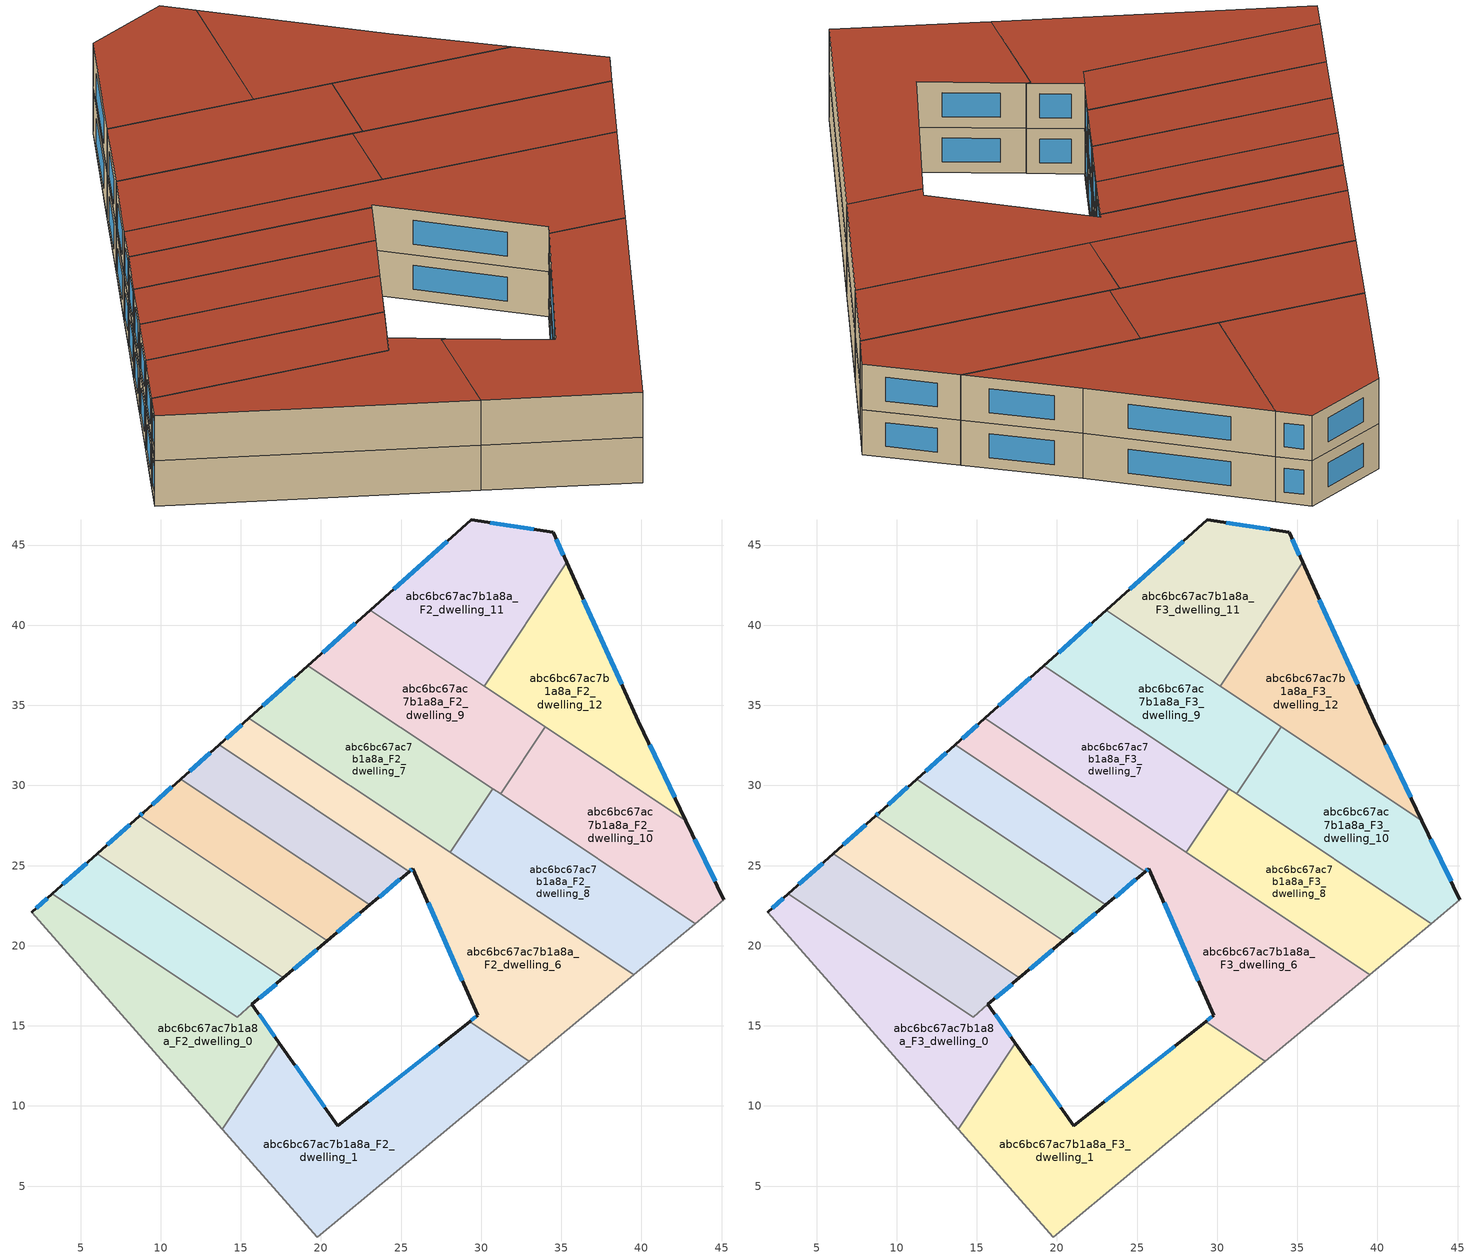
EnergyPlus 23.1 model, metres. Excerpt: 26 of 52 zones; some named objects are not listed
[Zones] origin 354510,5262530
abc6bc67ac7b1a8a_F2_dwelling_0
 floor to abc6bc67ac7b1a8a_F1_dwelling_0 (EU_floor_Construction): 15.69,16.34 17.57,13.69 17.35,13.83 13.84,8.56 1.94,22.08 3.23,23.24 14.77,15.55 z6
 wall outside (EU_wall_Construction): 3.23,23.24 1.94,22.08 / 17.57,13.69 15.69,16.34 z6:9
 wall adiabatic (EU_wall_Construction): 1.94,22.08 13.84,8.56 z6:9
 wall to abc6bc67ac7b1a8a_F2_dwelling_2 (EU_wall_Construction): 15.69,16.34 14.77,15.55 3.23,23.24 z6:9
 wall to abc6bc67ac7b1a8a_F2_dwelling_1 (EU_wall_Construction): 13.84,8.56 17.35,13.83 17.57,13.69 z6:9
 window (EU_Window_Construction): 2.93,22.96 2.24,22.35 / 17.13,14.31 16.13,15.71 z6.7:8.3
abc6bc67ac7b1a8a_F2_dwelling_1
 floor to abc6bc67ac7b1a8a_F1_dwelling_1 (EU_floor_Construction): 32.99,12.79 19.76,1.83 13.84,8.56 17.35,13.83 17.57,13.69 21.06,8.75 29.27,15.26 z6
 wall outside (EU_wall_Construction): 29.27,15.26 21.06,8.75 17.57,13.69 z6:9
 wall to abc6bc67ac7b1a8a_F2_dwelling_6 (EU_wall_Construction): 32.99,12.79 29.27,15.26 z6:9
 wall adiabatic (EU_wall_Construction): 13.84,8.56 19.76,1.83 32.99,12.79 z6:9
 window (EU_Window_Construction): 20.24,9.91 18.39,12.53 / 27.34,13.74 22.99,10.28 z6.7:8.3
abc6bc67ac7b1a8a_F2_dwelling_10
 floor to abc6bc67ac7b1a8a_F1_dwelling_10 (EU_floor_Construction): 42.77,27.81 45.15,22.86 43.37,21.38 31.22,29.47 34,33.65 z6
 wall outside (EU_wall_Construction): 45.15,22.86 42.77,27.81 z6:9
 wall adiabatic (EU_wall_Construction): 43.37,21.38 45.15,22.86 z6:9
 wall to abc6bc67ac7b1a8a_F2_dwelling_9 (EU_wall_Construction): 34,33.65 31.22,29.47 z6:9
 wall to abc6bc67ac7b1a8a_F2_dwelling_8 (EU_wall_Construction): 31.22,29.47 43.37,21.38 z6:9
 wall to abc6bc67ac7b1a8a_F2_dwelling_12 (EU_wall_Construction): 42.77,27.81 34,33.65 z6:9
 window (EU_Window_Construction): 44.59,24.02 43.33,26.65 z6.7:8.3
abc6bc67ac7b1a8a_F2_dwelling_11
 floor to abc6bc67ac7b1a8a_F1_dwelling_11 (EU_floor_Construction): 34.48,45.79 35.33,43.92 30.19,36.19 23.06,40.94 29.37,46.57 z6
 wall outside (EU_wall_Construction): 35.33,43.92 34.48,45.79 29.37,46.57 23.06,40.94 z6:9
 wall to abc6bc67ac7b1a8a_F2_dwelling_12 (EU_wall_Construction): 30.19,36.19 35.33,43.92 z6:9
 wall to abc6bc67ac7b1a8a_F2_dwelling_9 (EU_wall_Construction): 23.06,40.94 30.19,36.19 z6:9
 window (EU_Window_Construction): 33.28,45.98 30.57,46.38 / 35.13,44.36 34.68,45.35 / 27.89,45.24 24.54,42.26 z6.7:8.3
abc6bc67ac7b1a8a_F2_dwelling_12
 floor to abc6bc67ac7b1a8a_F1_dwelling_12 (EU_floor_Construction): 35.33,43.92 39.81,34 42.77,27.81 30.19,36.19 z6
 wall outside (EU_wall_Construction): 42.77,27.81 39.81,34 35.33,43.92 z6:9
 wall to abc6bc67ac7b1a8a_F2_dwelling_9 (EU_wall_Construction): 30.19,36.19 34,33.65 z6:9
 window (EU_Window_Construction): 38.76,36.33 36.38,41.59 / 42.08,29.27 40.5,32.55 z6.7:8.3
abc6bc67ac7b1a8a_F2_dwelling_2
 floor to abc6bc67ac7b1a8a_F1_dwelling_2 (EU_floor_Construction): 17.66,18 14.77,15.55 3.23,23.24 6.03,25.74 z6
 wall outside (EU_wall_Construction): 6.03,25.74 3.23,23.24 / 15.69,16.34 17.66,18 z6:9
 wall to abc6bc67ac7b1a8a_F2_dwelling_3 (EU_wall_Construction): 17.66,18 6.03,25.74 z6:9
 window (EU_Window_Construction): 5.37,25.15 3.89,23.82 / 16.15,16.73 17.2,17.61 z6.7:8.3
abc6bc67ac7b1a8a_F2_dwelling_3
 floor to abc6bc67ac7b1a8a_F1_dwelling_3 (EU_floor_Construction): 20.39,20.3 17.66,18 6.03,25.74 8.68,28.1 z6
 wall outside (EU_wall_Construction): 8.68,28.1 6.03,25.74 / 17.66,18 20.39,20.3 z6:9
 wall to abc6bc67ac7b1a8a_F2_dwelling_4 (EU_wall_Construction): 20.39,20.3 8.68,28.1 z6:9
 window (EU_Window_Construction): 8.06,27.55 6.65,26.29 / 18.3,18.54 19.75,19.76 z6.7:8.3
abc6bc67ac7b1a8a_F2_dwelling_4
 floor to abc6bc67ac7b1a8a_F1_dwelling_4 (EU_floor_Construction): 23.04,22.55 20.39,20.3 8.68,28.1 8.91,28.31 11.25,30.4 z6
 wall outside (EU_wall_Construction): 11.25,30.4 8.91,28.31 8.68,28.1 / 20.39,20.3 23.04,22.55 z6:9
 wall to abc6bc67ac7b1a8a_F2_dwelling_5 (EU_wall_Construction): 23.04,22.55 11.25,30.4 z6:9
 window (EU_Window_Construction): 10.7,29.91 9.46,28.8 / 21.01,20.83 22.42,22.02 / 8.86,28.26 8.73,28.15 z6.7:8.3
abc6bc67ac7b1a8a_F2_dwelling_5
 floor to abc6bc67ac7b1a8a_F1_dwelling_5 (EU_floor_Construction): 25.51,24.63 23.04,22.55 11.25,30.4 13.64,32.53 z6
 wall outside (EU_wall_Construction): 23.04,22.55 25.51,24.63 / 13.64,32.53 11.25,30.4 z6:9
 wall to abc6bc67ac7b1a8a_F2_dwelling_6 (EU_wall_Construction): 25.51,24.63 13.64,32.53 z6:9
 window (EU_Window_Construction): 23.62,23.04 24.93,24.14 / 13.08,32.03 11.81,30.9 z6.7:8.3
abc6bc67ac7b1a8a_F2_dwelling_6
 floor to abc6bc67ac7b1a8a_F1_dwelling_6 (EU_floor_Construction): 39.52,18.19 32.99,12.79 29.27,15.26 29.78,15.67 25.73,24.82 25.51,24.63 13.64,32.53 15.5,34.19 z6
 wall outside (EU_wall_Construction): 25.51,24.63 25.73,24.82 29.78,15.67 29.27,15.26 / 15.5,34.19 13.64,32.53 z6:9
 wall adiabatic (EU_wall_Construction): 32.99,12.79 39.52,18.19 z6:9
 wall to abc6bc67ac7b1a8a_F2_dwelling_7 (EU_wall_Construction): 28.07,25.82 15.5,34.19 z6:9
 wall to abc6bc67ac7b1a8a_F2_dwelling_8 (EU_wall_Construction): 39.52,18.19 28.07,25.82 z6:9
 window (EU_Window_Construction): 26.68,22.67 28.83,17.81 / 25.56,24.67 25.68,24.77 / 15.06,33.8 14.08,32.92 / 29.66,15.57 29.39,15.36 z6.7:8.3
abc6bc67ac7b1a8a_F2_dwelling_7
 floor to abc6bc67ac7b1a8a_F1_dwelling_7 (EU_floor_Construction): 30.72,29.8 28.07,25.82 15.5,34.19 19.19,37.48 z6
 wall outside (EU_wall_Construction): 19.19,37.48 15.5,34.19 z6:9
 wall to abc6bc67ac7b1a8a_F2_dwelling_8 (EU_wall_Construction): 28.07,25.82 30.72,29.8 z6:9
 wall to abc6bc67ac7b1a8a_F2_dwelling_9 (EU_wall_Construction): 30.72,29.8 19.19,37.48 z6:9
 window (EU_Window_Construction): 18.32,36.71 16.37,34.96 z6.7:8.3
abc6bc67ac7b1a8a_F2_dwelling_8
 floor to abc6bc67ac7b1a8a_F1_dwelling_8 (EU_floor_Construction): 43.37,21.38 39.52,18.19 28.07,25.82 30.72,29.8 z6
 wall adiabatic (EU_wall_Construction): 39.52,18.19 43.37,21.38 z6:9
 wall to abc6bc67ac7b1a8a_F2_dwelling_9 (EU_wall_Construction): 31.22,29.47 30.72,29.8 z6:9
abc6bc67ac7b1a8a_F2_dwelling_9
 floor to abc6bc67ac7b1a8a_F1_dwelling_9 (EU_floor_Construction): 34,33.65 31.22,29.47 19.19,37.48 23.06,40.94 z6
 wall outside (EU_wall_Construction): 23.06,40.94 19.19,37.48 z6:9
 window (EU_Window_Construction): 22.15,40.13 20.1,38.29 z6.7:8.3
abc6bc67ac7b1a8a_F3_dwelling_0
 floor to abc6bc67ac7b1a8a_F2_dwelling_0 (EU_floor_Construction): 15.69,16.34 17.57,13.69 17.35,13.83 13.84,8.56 1.94,22.08 3.23,23.24 14.77,15.55 z9
 wall outside (EU_wall_Construction): 3.23,23.24 1.94,22.08 / 17.57,13.69 15.69,16.34 z9:12
 wall adiabatic (EU_wall_Construction): 1.94,22.08 13.84,8.56 z9:12
 wall to abc6bc67ac7b1a8a_F3_dwelling_2 (EU_wall_Construction): 15.69,16.34 14.77,15.55 3.23,23.24 z9:12
 wall to abc6bc67ac7b1a8a_F3_dwelling_1 (EU_wall_Construction): 13.84,8.56 17.35,13.83 17.57,13.69 z9:12
 window (EU_Window_Construction): 2.93,22.96 2.24,22.35 / 17.13,14.31 16.13,15.71 z9.7:11.3
 roof outside (EU_roof_Construction): 13.84,8.56 17.35,13.83 17.57,13.69 15.69,16.34 14.77,15.55 3.23,23.24 1.94,22.08 z12
abc6bc67ac7b1a8a_F3_dwelling_1
 floor to abc6bc67ac7b1a8a_F2_dwelling_1 (EU_floor_Construction): 32.99,12.79 19.76,1.83 13.84,8.56 17.35,13.83 17.57,13.69 21.06,8.75 29.27,15.26 z9
 wall outside (EU_wall_Construction): 29.27,15.26 21.06,8.75 17.57,13.69 z9:12
 wall to abc6bc67ac7b1a8a_F3_dwelling_6 (EU_wall_Construction): 32.99,12.79 29.27,15.26 z9:12
 wall adiabatic (EU_wall_Construction): 13.84,8.56 19.76,1.83 32.99,12.79 z9:12
 window (EU_Window_Construction): 20.24,9.91 18.39,12.53 / 27.34,13.74 22.99,10.28 z9.7:11.3
 roof outside (EU_roof_Construction): 32.99,12.79 29.27,15.26 21.06,8.75 17.57,13.69 17.35,13.83 13.84,8.56 19.76,1.83 z12
abc6bc67ac7b1a8a_F3_dwelling_10
 floor to abc6bc67ac7b1a8a_F2_dwelling_10 (EU_floor_Construction): 42.77,27.81 45.15,22.86 43.37,21.38 31.22,29.47 34,33.65 z9
 wall outside (EU_wall_Construction): 45.15,22.86 42.77,27.81 z9:12
 wall adiabatic (EU_wall_Construction): 43.37,21.38 45.15,22.86 z9:12
 wall to abc6bc67ac7b1a8a_F3_dwelling_9 (EU_wall_Construction): 34,33.65 31.22,29.47 z9:12
 wall to abc6bc67ac7b1a8a_F3_dwelling_8 (EU_wall_Construction): 31.22,29.47 43.37,21.38 z9:12
 wall to abc6bc67ac7b1a8a_F3_dwelling_12 (EU_wall_Construction): 42.77,27.81 34,33.65 z9:12
 window (EU_Window_Construction): 44.59,24.02 43.33,26.65 z9.7:11.3
 roof outside (EU_roof_Construction): 45.15,22.86 42.77,27.81 34,33.65 31.22,29.47 43.37,21.38 z12
abc6bc67ac7b1a8a_F3_dwelling_11
 floor to abc6bc67ac7b1a8a_F2_dwelling_11 (EU_floor_Construction): 34.48,45.79 35.33,43.92 30.19,36.19 23.06,40.94 29.37,46.57 z9
 wall outside (EU_wall_Construction): 35.33,43.92 34.48,45.79 29.37,46.57 23.06,40.94 z9:12
 wall to abc6bc67ac7b1a8a_F3_dwelling_12 (EU_wall_Construction): 30.19,36.19 35.33,43.92 z9:12
 wall to abc6bc67ac7b1a8a_F3_dwelling_9 (EU_wall_Construction): 23.06,40.94 30.19,36.19 z9:12
 window (EU_Window_Construction): 33.28,45.98 30.57,46.38 / 35.13,44.36 34.68,45.35 / 27.89,45.24 24.54,42.26 z9.7:11.3
 roof outside (EU_roof_Construction): 30.19,36.19 35.33,43.92 34.48,45.79 29.37,46.57 23.06,40.94 z12
abc6bc67ac7b1a8a_F3_dwelling_12
 floor to abc6bc67ac7b1a8a_F2_dwelling_12 (EU_floor_Construction): 35.33,43.92 39.81,34 42.77,27.81 30.19,36.19 z9
 wall outside (EU_wall_Construction): 42.77,27.81 39.81,34 35.33,43.92 z9:12
 wall to abc6bc67ac7b1a8a_F3_dwelling_9 (EU_wall_Construction): 30.19,36.19 34,33.65 z9:12
 window (EU_Window_Construction): 38.76,36.33 36.38,41.59 / 42.08,29.27 40.5,32.55 z9.7:11.3
 roof outside (EU_roof_Construction): 42.77,27.81 39.81,34 35.33,43.92 30.19,36.19 z12
abc6bc67ac7b1a8a_F3_dwelling_2
 floor to abc6bc67ac7b1a8a_F2_dwelling_2 (EU_floor_Construction): 17.66,18 14.77,15.55 3.23,23.24 6.03,25.74 z9
 wall outside (EU_wall_Construction): 6.03,25.74 3.23,23.24 / 15.69,16.34 17.66,18 z9:12
 wall to abc6bc67ac7b1a8a_F3_dwelling_3 (EU_wall_Construction): 17.66,18 6.03,25.74 z9:12
 window (EU_Window_Construction): 5.37,25.15 3.89,23.82 / 16.15,16.73 17.2,17.61 z9.7:11.3
 roof outside (EU_roof_Construction): 17.66,18 6.03,25.74 3.23,23.24 14.77,15.55 z12
abc6bc67ac7b1a8a_F3_dwelling_3
 floor to abc6bc67ac7b1a8a_F2_dwelling_3 (EU_floor_Construction): 20.39,20.3 17.66,18 6.03,25.74 8.68,28.1 z9
 wall outside (EU_wall_Construction): 8.68,28.1 6.03,25.74 / 17.66,18 20.39,20.3 z9:12
 wall to abc6bc67ac7b1a8a_F3_dwelling_4 (EU_wall_Construction): 20.39,20.3 8.68,28.1 z9:12
 window (EU_Window_Construction): 8.06,27.55 6.65,26.29 / 18.3,18.54 19.75,19.76 z9.7:11.3
 roof outside (EU_roof_Construction): 20.39,20.3 8.68,28.1 6.03,25.74 17.66,18 z12
abc6bc67ac7b1a8a_F3_dwelling_4
 floor to abc6bc67ac7b1a8a_F2_dwelling_4 (EU_floor_Construction): 23.04,22.55 20.39,20.3 8.68,28.1 8.91,28.31 11.25,30.4 z9
 wall outside (EU_wall_Construction): 11.25,30.4 8.91,28.31 8.68,28.1 / 20.39,20.3 23.04,22.55 z9:12
 wall to abc6bc67ac7b1a8a_F3_dwelling_5 (EU_wall_Construction): 23.04,22.55 11.25,30.4 z9:12
 window (EU_Window_Construction): 10.7,29.91 9.46,28.8 / 21.01,20.83 22.42,22.02 / 8.86,28.26 8.73,28.15 z9.7:11.3
 roof outside (EU_roof_Construction): 23.04,22.55 11.25,30.4 8.91,28.31 8.68,28.1 20.39,20.3 z12
abc6bc67ac7b1a8a_F3_dwelling_5
 floor to abc6bc67ac7b1a8a_F2_dwelling_5 (EU_floor_Construction): 25.51,24.63 23.04,22.55 11.25,30.4 13.64,32.53 z9
 wall outside (EU_wall_Construction): 23.04,22.55 25.51,24.63 / 13.64,32.53 11.25,30.4 z9:12
 wall to abc6bc67ac7b1a8a_F3_dwelling_6 (EU_wall_Construction): 25.51,24.63 13.64,32.53 z9:12
 window (EU_Window_Construction): 23.62,23.04 24.93,24.14 / 13.08,32.03 11.81,30.9 z9.7:11.3
 roof outside (EU_roof_Construction): 25.51,24.63 13.64,32.53 11.25,30.4 23.04,22.55 z12
abc6bc67ac7b1a8a_F3_dwelling_6
 floor to abc6bc67ac7b1a8a_F2_dwelling_6 (EU_floor_Construction): 39.52,18.19 32.99,12.79 29.27,15.26 29.78,15.67 25.73,24.82 25.51,24.63 13.64,32.53 15.5,34.19 z9
 wall outside (EU_wall_Construction): 25.51,24.63 25.73,24.82 29.78,15.67 29.27,15.26 / 15.5,34.19 13.64,32.53 z9:12
 wall adiabatic (EU_wall_Construction): 32.99,12.79 39.52,18.19 z9:12
 wall to abc6bc67ac7b1a8a_F3_dwelling_7 (EU_wall_Construction): 28.07,25.82 15.5,34.19 z9:12
 wall to abc6bc67ac7b1a8a_F3_dwelling_8 (EU_wall_Construction): 39.52,18.19 28.07,25.82 z9:12
 window (EU_Window_Construction): 26.68,22.67 28.83,17.81 / 25.56,24.67 25.68,24.77 / 15.06,33.8 14.08,32.92 / 29.66,15.57 29.39,15.36 z9.7:11.3
 roof outside (EU_roof_Construction): 39.52,18.19 15.5,34.19 13.64,32.53 25.51,24.63 25.73,24.82 29.78,15.67 29.27,15.26 32.99,12.79 z12
abc6bc67ac7b1a8a_F3_dwelling_7
 floor to abc6bc67ac7b1a8a_F2_dwelling_7 (EU_floor_Construction): 30.72,29.8 28.07,25.82 15.5,34.19 19.19,37.48 z9
 wall outside (EU_wall_Construction): 19.19,37.48 15.5,34.19 z9:12
 wall to abc6bc67ac7b1a8a_F3_dwelling_8 (EU_wall_Construction): 28.07,25.82 30.72,29.8 z9:12
 wall to abc6bc67ac7b1a8a_F3_dwelling_9 (EU_wall_Construction): 30.72,29.8 19.19,37.48 z9:12
 window (EU_Window_Construction): 18.32,36.71 16.37,34.96 z9.7:11.3
 roof outside (EU_roof_Construction): 28.07,25.82 30.72,29.8 19.19,37.48 15.5,34.19 z12
abc6bc67ac7b1a8a_F3_dwelling_8
 floor to abc6bc67ac7b1a8a_F2_dwelling_8 (EU_floor_Construction): 43.37,21.38 39.52,18.19 28.07,25.82 30.72,29.8 z9
 wall adiabatic (EU_wall_Construction): 39.52,18.19 43.37,21.38 z9:12
 wall to abc6bc67ac7b1a8a_F3_dwelling_9 (EU_wall_Construction): 31.22,29.47 30.72,29.8 z9:12
 roof outside (EU_roof_Construction): 43.37,21.38 30.72,29.8 28.07,25.82 39.52,18.19 z12
abc6bc67ac7b1a8a_F3_dwelling_9
 floor to abc6bc67ac7b1a8a_F2_dwelling_9 (EU_floor_Construction): 34,33.65 31.22,29.47 19.19,37.48 23.06,40.94 z9
 wall outside (EU_wall_Construction): 23.06,40.94 19.19,37.48 z9:12
 window (EU_Window_Construction): 22.15,40.13 20.1,38.29 z9.7:11.3
 roof outside (EU_roof_Construction): 31.22,29.47 34,33.65 23.06,40.94 19.19,37.48 z12
[Building]
EU S2 Campaign: North Axis=0; Terrain=City; Solar Distribution=FullExterior
[Site:Location]
Budapest.Ferenc.Liszt.Intl.AP: Latitude=47.437; Longitude=19.256; Time Zone=1; Elevation=185
[SizingPeriod:WeatherFileDays]
AnnualSizingPeriod: Begin Month=1; Begin Day of Month=1; End Month=12; End Day of Month=31; Day of Week for Start Day=Monday; Use Weather File Daylight Saving Period=No; Use Weather File Rain and Snow Indicators=No
[MATERIAL]
EU_InternalMass_Material: Roughness=MediumRough; Thickness=0.1; Conductivity=1; Density=1800; Specific Heat=900; Thermal Absorptance=0.9; Solar Absorptance=0.7; Visible Absorptance=0.7
[MATERIAL:NOMASS] Roughness=MediumRough; Thermal Absorptance=0.9; Solar Absorptance=0.7; Visible Absorptance=0.7
Name | Thermal Resistance
EU_wall_NoMass | 0.832559
EU_roof_NoMass | 1.39638
EU_floor_NoMass | 0.872794
[WINDOWMATERIAL:SIMPLEGLAZINGSYSTEM]
EU_Window_SimpleGlazing: UFactor=2.79869; Solar Heat Gain Coefficient=0.75; Visible Transmittance=0.75
[CONSTRUCTION]
EU_wall_Construction: EU_wall_NoMass
EU_roof_Construction: EU_roof_NoMass
EU_floor_Construction: EU_floor_NoMass
EU_Window_Construction: EU_Window_SimpleGlazing
EU_InternalMass_Construction: EU_InternalMass_Material
[ZONE] Type=1; Multiplier=1; Ceiling Height=autocalculate; Floor Area=autocalculate; Part of Total Floor Area=Yes
Name | Volume
abc6bc67ac7b1a8a_F2_dwelling_0; abc6bc67ac7b1a8a_F3_dwelling_0 | 213.787
abc6bc67ac7b1a8a_F2_dwelling_1; abc6bc67ac7b1a8a_F3_dwelling_1 | 314.694
abc6bc67ac7b1a8a_F2_dwelling_10; abc6bc67ac7b1a8a_F3_dwelling_10 | 207.896
abc6bc67ac7b1a8a_F2_dwelling_11; abc6bc67ac7b1a8a_F3_dwelling_11 | 207.919
abc6bc67ac7b1a8a_F2_dwelling_12; abc6bc67ac7b1a8a_F3_dwelling_12 | 207.913
abc6bc67ac7b1a8a_F2_dwelling_2; abc6bc67ac7b1a8a_F3_dwelling_2 | 151.701
abc6bc67ac7b1a8a_F2_dwelling_3; abc6bc67ac7b1a8a_F3_dwelling_3 | 144.486
abc6bc67ac7b1a8a_F2_dwelling_4; abc6bc67ac7b1a8a_F3_dwelling_4 | 141.386
abc6bc67ac7b1a8a_F2_dwelling_5; abc6bc67ac7b1a8a_F3_dwelling_5 | 132.095
abc6bc67ac7b1a8a_F2_dwelling_6; abc6bc67ac7b1a8a_F3_dwelling_6 | 357.141
abc6bc67ac7b1a8a_F2_dwelling_7; abc6bc67ac7b1a8a_F3_dwelling_7 | 207.891
abc6bc67ac7b1a8a_F2_dwelling_8; abc6bc67ac7b1a8a_F3_dwelling_8 | 207.888
abc6bc67ac7b1a8a_F2_dwelling_9; abc6bc67ac7b1a8a_F3_dwelling_9 | 207.887
[INTERNALMASS] Construction=EU_InternalMass_Construction
Name | Zone or ZoneList | Surface Area
abc6bc67ac7b1a8a_F2_dwelling_0_EU_InternalMass | abc6bc67ac7b1a8a_F2_dwelling_0 | 71.2634
abc6bc67ac7b1a8a_F2_dwelling_1_EU_InternalMass | abc6bc67ac7b1a8a_F2_dwelling_1 | 104.909
abc6bc67ac7b1a8a_F2_dwelling_2_EU_InternalMass | abc6bc67ac7b1a8a_F2_dwelling_2 | 50.5643
abc6bc67ac7b1a8a_F2_dwelling_3_EU_InternalMass | abc6bc67ac7b1a8a_F2_dwelling_3 | 48.1652
abc6bc67ac7b1a8a_F2_dwelling_4_EU_InternalMass | abc6bc67ac7b1a8a_F2_dwelling_4 | 47.1246
abc6bc67ac7b1a8a_F2_dwelling_5_EU_InternalMass | abc6bc67ac7b1a8a_F2_dwelling_5 | 44.028
abc6bc67ac7b1a8a_F2_dwelling_6_EU_InternalMass | abc6bc67ac7b1a8a_F2_dwelling_6 | 119.049
abc6bc67ac7b1a8a_F2_dwelling_7_EU_InternalMass | abc6bc67ac7b1a8a_F2_dwelling_7 | 69.2976
abc6bc67ac7b1a8a_F2_dwelling_8_EU_InternalMass | abc6bc67ac7b1a8a_F2_dwelling_8 | 69.2949
abc6bc67ac7b1a8a_F2_dwelling_9_EU_InternalMass | abc6bc67ac7b1a8a_F2_dwelling_9 | 69.2954
abc6bc67ac7b1a8a_F2_dwelling_10_EU_InternalMass | abc6bc67ac7b1a8a_F2_dwelling_10 | 69.2979
abc6bc67ac7b1a8a_F2_dwelling_11_EU_InternalMass | abc6bc67ac7b1a8a_F2_dwelling_11 | 69.3032
abc6bc67ac7b1a8a_F2_dwelling_12_EU_InternalMass | abc6bc67ac7b1a8a_F2_dwelling_12 | 69.304
abc6bc67ac7b1a8a_F3_dwelling_0_EU_InternalMass | abc6bc67ac7b1a8a_F3_dwelling_0 | 71.2634
abc6bc67ac7b1a8a_F3_dwelling_1_EU_InternalMass | abc6bc67ac7b1a8a_F3_dwelling_1 | 104.909
abc6bc67ac7b1a8a_F3_dwelling_2_EU_InternalMass | abc6bc67ac7b1a8a_F3_dwelling_2 | 50.5643
abc6bc67ac7b1a8a_F3_dwelling_3_EU_InternalMass | abc6bc67ac7b1a8a_F3_dwelling_3 | 48.1652
abc6bc67ac7b1a8a_F3_dwelling_4_EU_InternalMass | abc6bc67ac7b1a8a_F3_dwelling_4 | 47.1246
abc6bc67ac7b1a8a_F3_dwelling_5_EU_InternalMass | abc6bc67ac7b1a8a_F3_dwelling_5 | 44.028
abc6bc67ac7b1a8a_F3_dwelling_6_EU_InternalMass | abc6bc67ac7b1a8a_F3_dwelling_6 | 119.049
abc6bc67ac7b1a8a_F3_dwelling_7_EU_InternalMass | abc6bc67ac7b1a8a_F3_dwelling_7 | 69.2976
abc6bc67ac7b1a8a_F3_dwelling_8_EU_InternalMass | abc6bc67ac7b1a8a_F3_dwelling_8 | 69.2949
abc6bc67ac7b1a8a_F3_dwelling_9_EU_InternalMass | abc6bc67ac7b1a8a_F3_dwelling_9 | 69.2954
abc6bc67ac7b1a8a_F3_dwelling_10_EU_InternalMass | abc6bc67ac7b1a8a_F3_dwelling_10 | 69.2979
abc6bc67ac7b1a8a_F3_dwelling_11_EU_InternalMass | abc6bc67ac7b1a8a_F3_dwelling_11 | 69.3032
abc6bc67ac7b1a8a_F3_dwelling_12_EU_InternalMass | abc6bc67ac7b1a8a_F3_dwelling_12 | 69.304
[OTHEREQUIPMENT] Fuel Type=Electricity; Design Level Calculation Method=Watts/Area; Power per Zone Floor Area=1; Fraction Latent=0; Fraction Radiant=0; Fraction Lost=0; Carbon Dioxide Generation Rate=0; EndUse Subcategory=EU_Step8_InternalGains
Name | Zone or ZoneList or Space or SpaceList | Schedule
EU_Step8_InternalGain_abc6bc67ac7b1a8a_F2_dwelling_0_f000 | abc6bc67ac7b1a8a_F2_dwelling_0 | EU_Step8_GainSchedule_abc6bc67ac7b1a8a_F2_dwelling_0_f000
EU_Step8_InternalGain_abc6bc67ac7b1a8a_F2_dwelling_1_f000 | abc6bc67ac7b1a8a_F2_dwelling_1 | EU_Step8_GainSchedule_abc6bc67ac7b1a8a_F2_dwelling_1_f000
EU_Step8_InternalGain_abc6bc67ac7b1a8a_F2_dwelling_2_f000 | abc6bc67ac7b1a8a_F2_dwelling_2 | EU_Step8_GainSchedule_abc6bc67ac7b1a8a_F2_dwelling_2_f000
EU_Step8_InternalGain_abc6bc67ac7b1a8a_F2_dwelling_3_f000 | abc6bc67ac7b1a8a_F2_dwelling_3 | EU_Step8_GainSchedule_abc6bc67ac7b1a8a_F2_dwelling_3_f000
EU_Step8_InternalGain_abc6bc67ac7b1a8a_F2_dwelling_4_f000 | abc6bc67ac7b1a8a_F2_dwelling_4 | EU_Step8_GainSchedule_abc6bc67ac7b1a8a_F2_dwelling_4_f000
EU_Step8_InternalGain_abc6bc67ac7b1a8a_F2_dwelling_5_f000 | abc6bc67ac7b1a8a_F2_dwelling_5 | EU_Step8_GainSchedule_abc6bc67ac7b1a8a_F2_dwelling_5_f000
EU_Step8_InternalGain_abc6bc67ac7b1a8a_F2_dwelling_6_f000 | abc6bc67ac7b1a8a_F2_dwelling_6 | EU_Step8_GainSchedule_abc6bc67ac7b1a8a_F2_dwelling_6_f000
EU_Step8_InternalGain_abc6bc67ac7b1a8a_F2_dwelling_7_f000 | abc6bc67ac7b1a8a_F2_dwelling_7 | EU_Step8_GainSchedule_abc6bc67ac7b1a8a_F2_dwelling_7_f000
EU_Step8_InternalGain_abc6bc67ac7b1a8a_F2_dwelling_8_f000 | abc6bc67ac7b1a8a_F2_dwelling_8 | EU_Step8_GainSchedule_abc6bc67ac7b1a8a_F2_dwelling_8_f000
EU_Step8_InternalGain_abc6bc67ac7b1a8a_F2_dwelling_9_f000 | abc6bc67ac7b1a8a_F2_dwelling_9 | EU_Step8_GainSchedule_abc6bc67ac7b1a8a_F2_dwelling_9_f000
EU_Step8_InternalGain_abc6bc67ac7b1a8a_F2_dwelling_10_f000 | abc6bc67ac7b1a8a_F2_dwelling_10 | EU_Step8_GainSchedule_abc6bc67ac7b1a8a_F2_dwelling_10_f000
EU_Step8_InternalGain_abc6bc67ac7b1a8a_F2_dwelling_11_f000 | abc6bc67ac7b1a8a_F2_dwelling_11 | EU_Step8_GainSchedule_abc6bc67ac7b1a8a_F2_dwelling_11_f000
EU_Step8_InternalGain_abc6bc67ac7b1a8a_F2_dwelling_12_f000 | abc6bc67ac7b1a8a_F2_dwelling_12 | EU_Step8_GainSchedule_abc6bc67ac7b1a8a_F2_dwelling_12_f000
EU_Step8_InternalGain_abc6bc67ac7b1a8a_F3_dwelling_0_f000 | abc6bc67ac7b1a8a_F3_dwelling_0 | EU_Step8_GainSchedule_abc6bc67ac7b1a8a_F3_dwelling_0_f000
EU_Step8_InternalGain_abc6bc67ac7b1a8a_F3_dwelling_1_f000 | abc6bc67ac7b1a8a_F3_dwelling_1 | EU_Step8_GainSchedule_abc6bc67ac7b1a8a_F3_dwelling_1_f000
EU_Step8_InternalGain_abc6bc67ac7b1a8a_F3_dwelling_2_f000 | abc6bc67ac7b1a8a_F3_dwelling_2 | EU_Step8_GainSchedule_abc6bc67ac7b1a8a_F3_dwelling_2_f000
EU_Step8_InternalGain_abc6bc67ac7b1a8a_F3_dwelling_3_f000 | abc6bc67ac7b1a8a_F3_dwelling_3 | EU_Step8_GainSchedule_abc6bc67ac7b1a8a_F3_dwelling_3_f000
EU_Step8_InternalGain_abc6bc67ac7b1a8a_F3_dwelling_4_f000 | abc6bc67ac7b1a8a_F3_dwelling_4 | EU_Step8_GainSchedule_abc6bc67ac7b1a8a_F3_dwelling_4_f000
EU_Step8_InternalGain_abc6bc67ac7b1a8a_F3_dwelling_5_f000 | abc6bc67ac7b1a8a_F3_dwelling_5 | EU_Step8_GainSchedule_abc6bc67ac7b1a8a_F3_dwelling_5_f000
EU_Step8_InternalGain_abc6bc67ac7b1a8a_F3_dwelling_6_f000 | abc6bc67ac7b1a8a_F3_dwelling_6 | EU_Step8_GainSchedule_abc6bc67ac7b1a8a_F3_dwelling_6_f000
EU_Step8_InternalGain_abc6bc67ac7b1a8a_F3_dwelling_7_f000 | abc6bc67ac7b1a8a_F3_dwelling_7 | EU_Step8_GainSchedule_abc6bc67ac7b1a8a_F3_dwelling_7_f000
EU_Step8_InternalGain_abc6bc67ac7b1a8a_F3_dwelling_8_f000 | abc6bc67ac7b1a8a_F3_dwelling_8 | EU_Step8_GainSchedule_abc6bc67ac7b1a8a_F3_dwelling_8_f000
EU_Step8_InternalGain_abc6bc67ac7b1a8a_F3_dwelling_9_f000 | abc6bc67ac7b1a8a_F3_dwelling_9 | EU_Step8_GainSchedule_abc6bc67ac7b1a8a_F3_dwelling_9_f000
EU_Step8_InternalGain_abc6bc67ac7b1a8a_F3_dwelling_10_f000 | abc6bc67ac7b1a8a_F3_dwelling_10 | EU_Step8_GainSchedule_abc6bc67ac7b1a8a_F3_dwelling_10_f000
EU_Step8_InternalGain_abc6bc67ac7b1a8a_F3_dwelling_11_f000 | abc6bc67ac7b1a8a_F3_dwelling_11 | EU_Step8_GainSchedule_abc6bc67ac7b1a8a_F3_dwelling_11_f000
EU_Step8_InternalGain_abc6bc67ac7b1a8a_F3_dwelling_12_f000 | abc6bc67ac7b1a8a_F3_dwelling_12 | EU_Step8_GainSchedule_abc6bc67ac7b1a8a_F3_dwelling_12_f000
[ZONEVENTILATION:DESIGNFLOWRATE] Schedule=EU_AlwaysOn; Design Flow Rate Calculation Method=AirChanges/Hour; Air Changes per Hour=0.475469; Ventilation Type=Natural; Fan Pressure Rise=0; Fan Total Efficiency=1; Constant Term Coefficient=1; Temperature Term Coefficient=0; Velocity Term Coefficient=0; Velocity Squared Term Coefficient=0; Minimum Indoor Temperature=-100; Maximum Indoor Temperature=100; Delta Temperature=-100; Minimum Outdoor Temperature=-100; Maximum Outdoor Temperature=100; Maximum Wind Speed=40
Name | Zone or ZoneList or Space or SpaceList
EU_ConstantAir_abc6bc67ac7b1a8a_F2_dwelling_0 | abc6bc67ac7b1a8a_F2_dwelling_0
EU_ConstantAir_abc6bc67ac7b1a8a_F2_dwelling_1 | abc6bc67ac7b1a8a_F2_dwelling_1
EU_ConstantAir_abc6bc67ac7b1a8a_F2_dwelling_2 | abc6bc67ac7b1a8a_F2_dwelling_2
EU_ConstantAir_abc6bc67ac7b1a8a_F2_dwelling_3 | abc6bc67ac7b1a8a_F2_dwelling_3
EU_ConstantAir_abc6bc67ac7b1a8a_F2_dwelling_4 | abc6bc67ac7b1a8a_F2_dwelling_4
EU_ConstantAir_abc6bc67ac7b1a8a_F2_dwelling_5 | abc6bc67ac7b1a8a_F2_dwelling_5
EU_ConstantAir_abc6bc67ac7b1a8a_F2_dwelling_6 | abc6bc67ac7b1a8a_F2_dwelling_6
EU_ConstantAir_abc6bc67ac7b1a8a_F2_dwelling_7 | abc6bc67ac7b1a8a_F2_dwelling_7
EU_ConstantAir_abc6bc67ac7b1a8a_F2_dwelling_8 | abc6bc67ac7b1a8a_F2_dwelling_8
EU_ConstantAir_abc6bc67ac7b1a8a_F2_dwelling_9 | abc6bc67ac7b1a8a_F2_dwelling_9
EU_ConstantAir_abc6bc67ac7b1a8a_F2_dwelling_10 | abc6bc67ac7b1a8a_F2_dwelling_10
EU_ConstantAir_abc6bc67ac7b1a8a_F2_dwelling_11 | abc6bc67ac7b1a8a_F2_dwelling_11
EU_ConstantAir_abc6bc67ac7b1a8a_F2_dwelling_12 | abc6bc67ac7b1a8a_F2_dwelling_12
EU_ConstantAir_abc6bc67ac7b1a8a_F3_dwelling_0 | abc6bc67ac7b1a8a_F3_dwelling_0
EU_ConstantAir_abc6bc67ac7b1a8a_F3_dwelling_1 | abc6bc67ac7b1a8a_F3_dwelling_1
EU_ConstantAir_abc6bc67ac7b1a8a_F3_dwelling_2 | abc6bc67ac7b1a8a_F3_dwelling_2
EU_ConstantAir_abc6bc67ac7b1a8a_F3_dwelling_3 | abc6bc67ac7b1a8a_F3_dwelling_3
EU_ConstantAir_abc6bc67ac7b1a8a_F3_dwelling_4 | abc6bc67ac7b1a8a_F3_dwelling_4
EU_ConstantAir_abc6bc67ac7b1a8a_F3_dwelling_5 | abc6bc67ac7b1a8a_F3_dwelling_5
EU_ConstantAir_abc6bc67ac7b1a8a_F3_dwelling_6 | abc6bc67ac7b1a8a_F3_dwelling_6
EU_ConstantAir_abc6bc67ac7b1a8a_F3_dwelling_7 | abc6bc67ac7b1a8a_F3_dwelling_7
EU_ConstantAir_abc6bc67ac7b1a8a_F3_dwelling_8 | abc6bc67ac7b1a8a_F3_dwelling_8
EU_ConstantAir_abc6bc67ac7b1a8a_F3_dwelling_9 | abc6bc67ac7b1a8a_F3_dwelling_9
EU_ConstantAir_abc6bc67ac7b1a8a_F3_dwelling_10 | abc6bc67ac7b1a8a_F3_dwelling_10
EU_ConstantAir_abc6bc67ac7b1a8a_F3_dwelling_11 | abc6bc67ac7b1a8a_F3_dwelling_11
EU_ConstantAir_abc6bc67ac7b1a8a_F3_dwelling_12 | abc6bc67ac7b1a8a_F3_dwelling_12
[HVACTEMPLATE:ZONE:IDEALLOADSAIRSYSTEM] System Availability Schedule=EU_AlwaysOn; Maximum Heating Supply Air Temperature=50; Minimum Cooling Supply Air Temperature=13; Maximum Heating Supply Air Humidity Ratio=0.0156; Minimum Cooling Supply Air Humidity Ratio=0.0077; Heating Limit=NoLimit; Cooling Limit=NoLimit; Heating Availability Schedule=EU_AlwaysOn; Cooling Availability Schedule=EU_CoolingOff; Dehumidification Control Type=ConstantSensibleHeatRatio; Cooling Sensible Heat Ratio=0.7; Dehumidification Setpoint=60; Humidification Control Type=None; Humidification Setpoint=30; Outdoor Air Method=None; Outdoor Air Flow Rate per Person=0.00944; Outdoor Air Flow Rate per Zone Floor Area=0; Outdoor Air Flow Rate per Zone=0; Demand Controlled Ventilation Type=None; Outdoor Air Economizer Type=NoEconomizer; Heat Recovery Type=None; Sensible Heat Recovery Effectiveness=0.7; Latent Heat Recovery Effectiveness=0.65
Name | Template Thermostat
abc6bc67ac7b1a8a_F2_dwelling_0 | EU_HeatOnly_abc6bc67ac7b1a8a_F2_dwelling_0
abc6bc67ac7b1a8a_F2_dwelling_1 | EU_HeatOnly_abc6bc67ac7b1a8a_F2_dwelling_1
abc6bc67ac7b1a8a_F2_dwelling_2 | EU_HeatOnly_abc6bc67ac7b1a8a_F2_dwelling_2
abc6bc67ac7b1a8a_F2_dwelling_3 | EU_HeatOnly_abc6bc67ac7b1a8a_F2_dwelling_3
abc6bc67ac7b1a8a_F2_dwelling_4 | EU_HeatOnly_abc6bc67ac7b1a8a_F2_dwelling_4
abc6bc67ac7b1a8a_F2_dwelling_5 | EU_HeatOnly_abc6bc67ac7b1a8a_F2_dwelling_5
abc6bc67ac7b1a8a_F2_dwelling_6 | EU_HeatOnly_abc6bc67ac7b1a8a_F2_dwelling_6
abc6bc67ac7b1a8a_F2_dwelling_7 | EU_HeatOnly_abc6bc67ac7b1a8a_F2_dwelling_7
abc6bc67ac7b1a8a_F2_dwelling_8 | EU_HeatOnly_abc6bc67ac7b1a8a_F2_dwelling_8
abc6bc67ac7b1a8a_F2_dwelling_9 | EU_HeatOnly_abc6bc67ac7b1a8a_F2_dwelling_9
abc6bc67ac7b1a8a_F2_dwelling_10 | EU_HeatOnly_abc6bc67ac7b1a8a_F2_dwelling_10
abc6bc67ac7b1a8a_F2_dwelling_11 | EU_HeatOnly_abc6bc67ac7b1a8a_F2_dwelling_11
abc6bc67ac7b1a8a_F2_dwelling_12 | EU_HeatOnly_abc6bc67ac7b1a8a_F2_dwelling_12
abc6bc67ac7b1a8a_F3_dwelling_0 | EU_HeatOnly_abc6bc67ac7b1a8a_F3_dwelling_0
abc6bc67ac7b1a8a_F3_dwelling_1 | EU_HeatOnly_abc6bc67ac7b1a8a_F3_dwelling_1
abc6bc67ac7b1a8a_F3_dwelling_2 | EU_HeatOnly_abc6bc67ac7b1a8a_F3_dwelling_2
abc6bc67ac7b1a8a_F3_dwelling_3 | EU_HeatOnly_abc6bc67ac7b1a8a_F3_dwelling_3
abc6bc67ac7b1a8a_F3_dwelling_4 | EU_HeatOnly_abc6bc67ac7b1a8a_F3_dwelling_4
abc6bc67ac7b1a8a_F3_dwelling_5 | EU_HeatOnly_abc6bc67ac7b1a8a_F3_dwelling_5
abc6bc67ac7b1a8a_F3_dwelling_6 | EU_HeatOnly_abc6bc67ac7b1a8a_F3_dwelling_6
abc6bc67ac7b1a8a_F3_dwelling_7 | EU_HeatOnly_abc6bc67ac7b1a8a_F3_dwelling_7
abc6bc67ac7b1a8a_F3_dwelling_8 | EU_HeatOnly_abc6bc67ac7b1a8a_F3_dwelling_8
abc6bc67ac7b1a8a_F3_dwelling_9 | EU_HeatOnly_abc6bc67ac7b1a8a_F3_dwelling_9
abc6bc67ac7b1a8a_F3_dwelling_10 | EU_HeatOnly_abc6bc67ac7b1a8a_F3_dwelling_10
abc6bc67ac7b1a8a_F3_dwelling_11 | EU_HeatOnly_abc6bc67ac7b1a8a_F3_dwelling_11
abc6bc67ac7b1a8a_F3_dwelling_12 | EU_HeatOnly_abc6bc67ac7b1a8a_F3_dwelling_12
[SIZING:ZONE] Zone Cooling Design Supply Air Temperature Input Method=SupplyAirTemperature; Zone Cooling Design Supply Air Temperature=13; Zone Heating Design Supply Air Temperature Input Method=SupplyAirTemperature; Zone Heating Design Supply Air Temperature=50; Zone Cooling Design Supply Air Humidity Ratio=0.008; Zone Heating Design Supply Air Humidity Ratio=0.008; Cooling Design Air Flow Method=DesignDay; Cooling Design Air Flow Rate=0; Cooling Minimum Air Flow per Zone Floor Area=0.000762; Cooling Minimum Air Flow=0; Cooling Minimum Air Flow Fraction=0.2; Heating Design Air Flow Method=DesignDay; Heating Design Air Flow Rate=0; Heating Maximum Air Flow per Zone Floor Area=0.002032; Heating Maximum Air Flow=0.141576; Heating Maximum Air Flow Fraction=0.3; Account for Dedicated Outdoor Air System=No; Dedicated Outdoor Air System Control Strategy=NeutralSupplyAir; Dedicated Outdoor Air Low Setpoint Temperature for Design=autosize; Dedicated Outdoor Air High Setpoint Temperature for Design=autosize; Zone Load Sizing Method=Sensible Load Only No Latent Load; Zone Latent Cooling Design Supply Air Humidity Ratio Input Method=HumidityRatioDifference; Zone Cooling Design Supply Air Humidity Ratio Difference=0.005; Zone Latent Heating Design Supply Air Humidity Ratio Input Method=HumidityRatioDifference; Zone Humidification Design Supply Air Humidity Ratio Difference=0.005
abc6bc67ac7b1a8a_F2_dwelling_0; abc6bc67ac7b1a8a_F2_dwelling_1; abc6bc67ac7b1a8a_F2_dwelling_2; abc6bc67ac7b1a8a_F2_dwelling_3; abc6bc67ac7b1a8a_F2_dwelling_4; abc6bc67ac7b1a8a_F2_dwelling_5; abc6bc67ac7b1a8a_F2_dwelling_6; abc6bc67ac7b1a8a_F2_dwelling_7; abc6bc67ac7b1a8a_F2_dwelling_8; abc6bc67ac7b1a8a_F2_dwelling_9; abc6bc67ac7b1a8a_F2_dwelling_10; abc6bc67ac7b1a8a_F2_dwelling_11; abc6bc67ac7b1a8a_F2_dwelling_12; abc6bc67ac7b1a8a_F3_dwelling_0; abc6bc67ac7b1a8a_F3_dwelling_1; abc6bc67ac7b1a8a_F3_dwelling_2; abc6bc67ac7b1a8a_F3_dwelling_3; abc6bc67ac7b1a8a_F3_dwelling_4; abc6bc67ac7b1a8a_F3_dwelling_5; abc6bc67ac7b1a8a_F3_dwelling_6; abc6bc67ac7b1a8a_F3_dwelling_7; abc6bc67ac7b1a8a_F3_dwelling_8; abc6bc67ac7b1a8a_F3_dwelling_9; abc6bc67ac7b1a8a_F3_dwelling_10; abc6bc67ac7b1a8a_F3_dwelling_11; abc6bc67ac7b1a8a_F3_dwelling_12
[SCHEDULE:CONSTANT]
Name | Hourly Value
EU_AlwaysOn | 1
EU_CoolingOff | 0
[SCHEDULE:FILE] Column Number=1; Rows to Skip at Top=0; Number of Hours of Data=8760; Column Separator=Comma; Interpolate to Timestep=No; Minutes per Item=60; Adjust Schedule for Daylight Savings=Yes
Name | File
EU_Step8_GainSchedule_abc6bc67ac7b1a8a_F2_dwelling_0_f000 | ../../schedules/abc6bc67ac7b1a8a/abc6bc67ac7b1a8a_F2_dwelling_0_f000_gain.csv
EU_Step8_GainSchedule_abc6bc67ac7b1a8a_F2_dwelling_1_f000 | ../../schedules/abc6bc67ac7b1a8a/abc6bc67ac7b1a8a_F2_dwelling_1_f000_gain.csv
EU_Step8_GainSchedule_abc6bc67ac7b1a8a_F2_dwelling_2_f000 | ../../schedules/abc6bc67ac7b1a8a/abc6bc67ac7b1a8a_F2_dwelling_2_f000_gain.csv
EU_Step8_GainSchedule_abc6bc67ac7b1a8a_F2_dwelling_3_f000 | ../../schedules/abc6bc67ac7b1a8a/abc6bc67ac7b1a8a_F2_dwelling_3_f000_gain.csv
EU_Step8_GainSchedule_abc6bc67ac7b1a8a_F2_dwelling_4_f000 | ../../schedules/abc6bc67ac7b1a8a/abc6bc67ac7b1a8a_F2_dwelling_4_f000_gain.csv
EU_Step8_GainSchedule_abc6bc67ac7b1a8a_F2_dwelling_5_f000 | ../../schedules/abc6bc67ac7b1a8a/abc6bc67ac7b1a8a_F2_dwelling_5_f000_gain.csv
EU_Step8_GainSchedule_abc6bc67ac7b1a8a_F2_dwelling_6_f000 | ../../schedules/abc6bc67ac7b1a8a/abc6bc67ac7b1a8a_F2_dwelling_6_f000_gain.csv
EU_Step8_GainSchedule_abc6bc67ac7b1a8a_F2_dwelling_7_f000 | ../../schedules/abc6bc67ac7b1a8a/abc6bc67ac7b1a8a_F2_dwelling_7_f000_gain.csv
EU_Step8_GainSchedule_abc6bc67ac7b1a8a_F2_dwelling_8_f000 | ../../schedules/abc6bc67ac7b1a8a/abc6bc67ac7b1a8a_F2_dwelling_8_f000_gain.csv
EU_Step8_GainSchedule_abc6bc67ac7b1a8a_F2_dwelling_9_f000 | ../../schedules/abc6bc67ac7b1a8a/abc6bc67ac7b1a8a_F2_dwelling_9_f000_gain.csv
EU_Step8_GainSchedule_abc6bc67ac7b1a8a_F2_dwelling_10_f000 | ../../schedules/abc6bc67ac7b1a8a/abc6bc67ac7b1a8a_F2_dwelling_10_f000_gain.csv
EU_Step8_GainSchedule_abc6bc67ac7b1a8a_F2_dwelling_11_f000 | ../../schedules/abc6bc67ac7b1a8a/abc6bc67ac7b1a8a_F2_dwelling_11_f000_gain.csv
EU_Step8_GainSchedule_abc6bc67ac7b1a8a_F2_dwelling_12_f000 | ../../schedules/abc6bc67ac7b1a8a/abc6bc67ac7b1a8a_F2_dwelling_12_f000_gain.csv
EU_Step8_GainSchedule_abc6bc67ac7b1a8a_F3_dwelling_0_f000 | ../../schedules/abc6bc67ac7b1a8a/abc6bc67ac7b1a8a_F3_dwelling_0_f000_gain.csv
EU_Step8_GainSchedule_abc6bc67ac7b1a8a_F3_dwelling_1_f000 | ../../schedules/abc6bc67ac7b1a8a/abc6bc67ac7b1a8a_F3_dwelling_1_f000_gain.csv
EU_Step8_GainSchedule_abc6bc67ac7b1a8a_F3_dwelling_2_f000 | ../../schedules/abc6bc67ac7b1a8a/abc6bc67ac7b1a8a_F3_dwelling_2_f000_gain.csv
EU_Step8_GainSchedule_abc6bc67ac7b1a8a_F3_dwelling_3_f000 | ../../schedules/abc6bc67ac7b1a8a/abc6bc67ac7b1a8a_F3_dwelling_3_f000_gain.csv
EU_Step8_GainSchedule_abc6bc67ac7b1a8a_F3_dwelling_4_f000 | ../../schedules/abc6bc67ac7b1a8a/abc6bc67ac7b1a8a_F3_dwelling_4_f000_gain.csv
EU_Step8_GainSchedule_abc6bc67ac7b1a8a_F3_dwelling_5_f000 | ../../schedules/abc6bc67ac7b1a8a/abc6bc67ac7b1a8a_F3_dwelling_5_f000_gain.csv
EU_Step8_GainSchedule_abc6bc67ac7b1a8a_F3_dwelling_6_f000 | ../../schedules/abc6bc67ac7b1a8a/abc6bc67ac7b1a8a_F3_dwelling_6_f000_gain.csv
EU_Step8_GainSchedule_abc6bc67ac7b1a8a_F3_dwelling_7_f000 | ../../schedules/abc6bc67ac7b1a8a/abc6bc67ac7b1a8a_F3_dwelling_7_f000_gain.csv
EU_Step8_GainSchedule_abc6bc67ac7b1a8a_F3_dwelling_8_f000 | ../../schedules/abc6bc67ac7b1a8a/abc6bc67ac7b1a8a_F3_dwelling_8_f000_gain.csv
EU_Step8_GainSchedule_abc6bc67ac7b1a8a_F3_dwelling_9_f000 | ../../schedules/abc6bc67ac7b1a8a/abc6bc67ac7b1a8a_F3_dwelling_9_f000_gain.csv
EU_Step8_GainSchedule_abc6bc67ac7b1a8a_F3_dwelling_10_f000 | ../../schedules/abc6bc67ac7b1a8a/abc6bc67ac7b1a8a_F3_dwelling_10_f000_gain.csv
EU_Step8_GainSchedule_abc6bc67ac7b1a8a_F3_dwelling_11_f000 | ../../schedules/abc6bc67ac7b1a8a/abc6bc67ac7b1a8a_F3_dwelling_11_f000_gain.csv
EU_Step8_GainSchedule_abc6bc67ac7b1a8a_F3_dwelling_12_f000 | ../../schedules/abc6bc67ac7b1a8a/abc6bc67ac7b1a8a_F3_dwelling_12_f000_gain.csv
